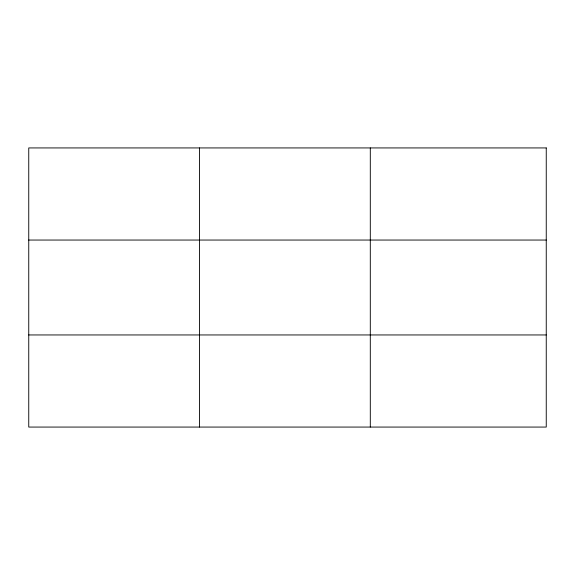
<?xml version="1.0" encoding="UTF-8"?>
<svg xmlns="http://www.w3.org/2000/svg" width="575" height="575" viewBox="0 0 575 575"><rect width="100%" height="100%" fill="white"/><g stroke="black" fill="none" stroke-linecap="round" stroke-linejoin="round"><path stroke-width="0.86" d="M199.525 427.067L199.525 147.933M370.3 427.067L370.3 147.933M28.75 240.048L546.25 240.048M28.75 334.952L546.25 334.952M546.25 147.933L28.75 147.933L28.75 427.067L546.25 427.067L546.25 147.933"/></g></svg>
